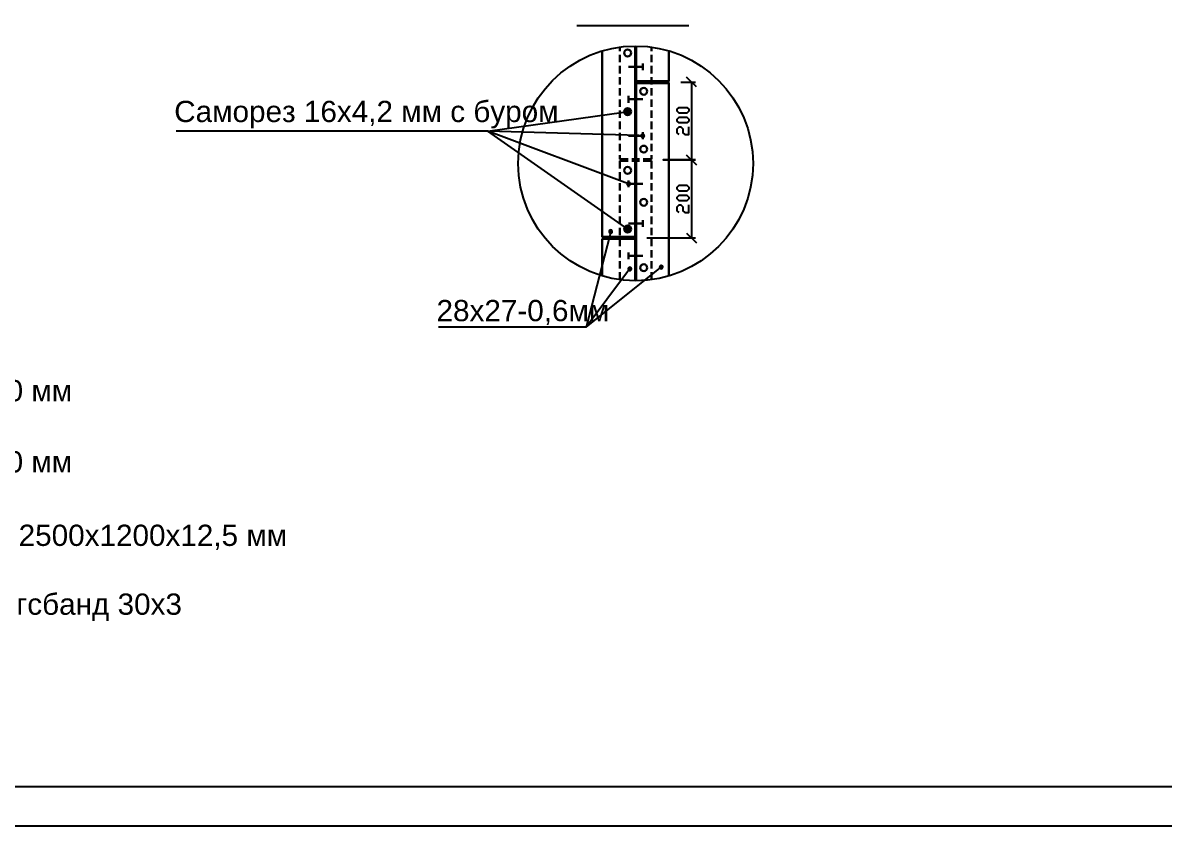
# Model space of a CAD drawing. Header units: millimetres. Extents: x 0 to 146, y 0 to 23.
# Drawn here: x 81.83 to 89.88, y 0.09 to 5.77 of the extents above; entities that cross this region are included whole.
import ezdxf

# ---------------------------------------------------------------- set-up
doc = ezdxf.new("R2010")
doc.units = ezdxf.units.MM
doc.layers.add('PDF _0', color=7, linetype='Continuous')
doc.layers.add('PDF _Текст', color=7, linetype='Continuous')
doc.styles.add('PDF GOST Common-Identity-H', font='arial.ttf')

msp = doc.modelspace()

# ---------------------------------------------------------------- linework, layer by layer
at = {"layer": 'PDF _0', "lineweight": 25}
for points in [[(75.1865, 23.4169), (108.171, 23.4169), (108.171, 0.0945), (75.1865, 0.0945)], [(76.2971, 23.1392), (107.8933, 23.1392), (107.8933, 0.3721), (76.2971, 0.3721)], [(86.5277, 5.1438), (86.5139, 5.1301), (86.4588, 5.1301), (86.4451, 5.1438), (86.4451, 5.1576), (86.4588, 5.1714), (86.5139, 5.1714), (86.5277, 5.1576)], [(86.5277, 5.075), (86.5139, 5.0612), (86.4588, 5.0612), (86.4451, 5.075), (86.4451, 5.0888), (86.4588, 5.1025), (86.5139, 5.1025), (86.5277, 5.0888)], [(86.5278, 4.5932), (86.514, 4.5795), (86.4589, 4.5795), (86.4452, 4.5932), (86.4452, 4.607), (86.4589, 4.6208), (86.514, 4.6208), (86.5278, 4.607)], [(86.5278, 4.5244), (86.514, 4.5107), (86.4589, 4.5107), (86.4452, 4.5244), (86.4452, 4.5382), (86.4589, 4.5519), (86.514, 4.5519), (86.5278, 4.5382)]]:
    msp.add_lwpolyline(points, close=True, dxfattribs=at)
for points in [[(85.7364, 5.75), (86.5275, 5.75)], [(86.4707, 5.3503), (86.5745, 5.3503)], [(86.5814, 5.3159), (86.5125, 5.3847)], [(86.5469, 5.3503), (86.5469, 4.7997)], [(86.189, 4.9712), (86.1752, 4.9716), (85.1088, 5.003), (86.0687, 5.1373), (86.0823, 5.1392)], [(86.0896, 4.6366), (86.0767, 4.6414), (85.1088, 5.003), (85.0813, 5.003), (82.9079, 5.003)], [(86.0847, 4.3198), (86.0734, 4.3276), (85.1088, 5.003)], [(86.4588, 4.9787), (86.4451, 4.9924), (86.4451, 5.02), (86.4588, 5.0337), (86.4726, 5.0337), (86.4864, 5.02), (86.4864, 4.9924), (86.5001, 4.9787), (86.5277, 4.9787), (86.5277, 5.0337)], [(86.5746, 4.7997), (86.3468, 4.7997), (86.5745, 4.7997)], [(86.5125, 4.8341), (86.5814, 4.7653)], [(86.5814, 4.7653), (86.5126, 4.8341)], [(86.547, 4.7997), (86.547, 4.2491)], [(86.4589, 4.4281), (86.4452, 4.4418), (86.4452, 4.4694), (86.4589, 4.4831), (86.4727, 4.4831), (86.4865, 4.4694), (86.4865, 4.4418), (86.5002, 4.4281), (86.5278, 4.4281), (86.5278, 4.4831)], [(86.5126, 4.2835), (86.5814, 4.2147)], [(86.2311, 4.2491), (86.5746, 4.2491)]]:
    msp.add_lwpolyline(points, dxfattribs=at)
at = {"layer": 'PDF _0', "color": 1, "lineweight": 30}
for points in [[(86.1486, 5.6046), (86.1486, 4.256), (85.9173, 4.256), (85.9173, 5.5705)], [(86.0412, 5.5971), (86.0412, 5.5689)], [(86.1568, 5.6046), (86.1568, 5.3572), (86.3881, 5.3572), (86.3881, 5.5704)], [(86.2642, 5.597), (86.2642, 5.5689)], [(86.0412, 5.5427), (86.0412, 5.4903)], [(86.2642, 5.5427), (86.2642, 5.4903)], [(86.0412, 5.464), (86.0412, 5.4116)], [(86.2642, 5.464), (86.2642, 5.4116)], [(86.0412, 5.3854), (86.0412, 5.3329)], [(86.3881, 3.9807), (86.3881, 5.3434), (86.1568, 5.3434), (86.1568, 3.9465)], [(86.2642, 5.3854), (86.2642, 5.3329)], [(86.0412, 5.3067), (86.0412, 5.2543)], [(86.2642, 5.3067), (86.2642, 5.2543)], [(86.0412, 5.228), (86.0412, 5.1756)], [(86.2642, 5.228), (86.2642, 5.1756)], [(86.0412, 5.1494), (86.0412, 5.0969)], [(86.2642, 5.1494), (86.2642, 5.0969)], [(86.0412, 5.0707), (86.0412, 5.0183)], [(86.2642, 5.0707), (86.2642, 5.0183)], [(86.0412, 4.992), (86.0412, 4.9396)], [(86.2642, 4.992), (86.2642, 4.9396)], [(86.0412, 4.9134), (86.0412, 4.8609)], [(86.2642, 4.9134), (86.2642, 4.8609)], [(86.0412, 4.8347), (86.0412, 4.8066), (86.1002, 4.8066)], [(86.1002, 4.7928), (86.0412, 4.7928), (86.0412, 4.7406)], [(86.1265, 4.8066), (86.1789, 4.8066)], [(86.1265, 4.7928), (86.1789, 4.7928)], [(86.2642, 4.8347), (86.2642, 4.8066), (86.2051, 4.8066)], [(86.2051, 4.7928), (86.2642, 4.7928), (86.2642, 4.7406)], [(86.0412, 4.7143), (86.0412, 4.6619)], [(86.2642, 4.7143), (86.2642, 4.6619)], [(86.0412, 4.6357), (86.0412, 4.5832)], [(86.2642, 4.6357), (86.2642, 4.5832)], [(86.0412, 4.557), (86.0412, 4.5046)], [(86.2642, 4.557), (86.2642, 4.5046)], [(86.0412, 4.4783), (86.0412, 4.4259)], [(86.2642, 4.4783), (86.2642, 4.4259)], [(86.0412, 4.3997), (86.0412, 4.3472)], [(86.2642, 4.3997), (86.2642, 4.3472)], [(86.0412, 4.321), (86.0412, 4.2686)], [(86.2642, 4.321), (86.2642, 4.2686)], [(85.9173, 3.9806), (85.9173, 4.2422), (86.1486, 4.2422), (86.1486, 3.9465)], [(86.0412, 4.2423), (86.0412, 4.1899)], [(86.2642, 4.2423), (86.2642, 4.1899)], [(86.0412, 4.1637), (86.0412, 4.1112)], [(86.2642, 4.1637), (86.2642, 4.1112)], [(86.0412, 4.085), (86.0412, 4.0326)], [(86.2642, 4.085), (86.2642, 4.0326)], [(86.0412, 4.0063), (86.0412, 3.9541)], [(86.2642, 4.0063), (86.2642, 3.9541)]]:
    msp.add_lwpolyline(points, dxfattribs=at)
at = {"layer": 'PDF _0', "lineweight": 30}
for points in [[(86.2028, 5.4817), (86.2028, 5.4333)], [(86.2028, 5.4575), (86.1025, 5.4575)], [(86.1025, 5.2043), (86.1025, 5.2528)], [(86.1025, 5.2286), (86.2028, 5.2286)], [(86.2028, 4.9708), (86.1025, 4.9708)], [(86.2028, 4.9951), (86.2028, 4.9466)], [(86.1025, 4.6075), (86.1025, 4.656)], [(86.1025, 4.6318), (86.2028, 4.6318)], [(86.2028, 4.3756), (86.2028, 4.3271)], [(86.2028, 4.3513), (86.1025, 4.3513)], [(86.1025, 4.0981), (86.1025, 4.1466)], [(86.1025, 4.1224), (86.2028, 4.1224)]]:
    msp.add_lwpolyline(points, dxfattribs=at)
at = {"layer": 'PDF _0', "lineweight": 0}
for points in [[(86.0825, 5.1439), (86.0823, 5.1392), (86.0959, 5.1411)], [(86.0823, 5.1392), (86.0838, 5.1346), (86.0959, 5.1411)], [(86.0843, 5.1484), (86.0825, 5.1439), (86.0959, 5.1411)], [(86.0838, 5.1346), (86.0867, 5.1308), (86.0959, 5.1411)], [(86.0875, 5.1519), (86.0843, 5.1484), (86.0959, 5.1411)], [(86.0867, 5.1308), (86.0908, 5.1283), (86.0959, 5.1411)], [(86.0917, 5.1542), (86.0875, 5.1519), (86.0959, 5.1411)], [(86.0908, 5.1283), (86.0955, 5.1273), (86.0959, 5.1411)], [(86.0964, 5.1548), (86.0917, 5.1542), (86.0959, 5.1411)], [(86.0955, 5.1273), (86.1002, 5.128), (86.0959, 5.1411)], [(86.1011, 5.1538), (86.0964, 5.1548), (86.0959, 5.1411)], [(86.1052, 5.1513), (86.1011, 5.1538), (86.0959, 5.1411)], [(86.1081, 5.1475), (86.1052, 5.1513), (86.0959, 5.1411)], [(86.1096, 5.143), (86.1081, 5.1475), (86.0959, 5.1411)], [(86.1094, 5.1382), (86.1096, 5.143), (86.0959, 5.1411)], [(86.1002, 5.128), (86.1044, 5.1302), (86.0959, 5.1411)], [(86.1044, 5.1302), (86.1076, 5.1338), (86.0959, 5.1411)], [(86.1076, 5.1338), (86.1094, 5.1382), (86.0959, 5.1411)], [(86.19, 4.9759), (86.189, 4.9712), (86.2028, 4.9708)], [(86.189, 4.9712), (86.1897, 4.9665), (86.2028, 4.9708)], [(86.1897, 4.9665), (86.192, 4.9623), (86.2028, 4.9708)], [(86.1925, 4.98), (86.19, 4.9759), (86.2028, 4.9708)], [(86.192, 4.9623), (86.1955, 4.9591), (86.2028, 4.9708)], [(86.1962, 4.9829), (86.1925, 4.98), (86.2028, 4.9708)], [(86.1955, 4.9591), (86.2, 4.9573), (86.2028, 4.9708)], [(86.2008, 4.9844), (86.1962, 4.9829), (86.2028, 4.9708)], [(86.2, 4.9573), (86.2048, 4.9572), (86.2028, 4.9708)], [(86.2056, 4.9843), (86.2008, 4.9844), (86.2028, 4.9708)], [(86.21, 4.9825), (86.2056, 4.9843), (86.2028, 4.9708)], [(86.2136, 4.9794), (86.21, 4.9825), (86.2028, 4.9708)], [(86.2158, 4.9751), (86.2136, 4.9794), (86.2028, 4.9708)], [(86.2165, 4.9704), (86.2158, 4.9751), (86.2028, 4.9708)], [(86.2048, 4.9572), (86.2093, 4.9587), (86.2028, 4.9708)], [(86.2093, 4.9587), (86.213, 4.9617), (86.2028, 4.9708)], [(86.213, 4.9617), (86.2156, 4.9657), (86.2028, 4.9708)], [(86.2156, 4.9657), (86.2165, 4.9704), (86.2028, 4.9708)], [(86.0896, 4.6366), (86.0888, 4.6319), (86.1025, 4.6318)], [(86.0888, 4.6319), (86.0896, 4.6272), (86.1025, 4.6318)], [(86.0921, 4.6407), (86.0896, 4.6366), (86.1025, 4.6318)], [(86.0896, 4.6272), (86.0919, 4.623), (86.1025, 4.6318)], [(86.0919, 4.623), (86.0955, 4.6199), (86.1025, 4.6318)], [(86.0957, 4.6438), (86.0921, 4.6407), (86.1025, 4.6318)], [(86.0955, 4.6199), (86.1, 4.6182), (86.1025, 4.6318)], [(86.1003, 4.6454), (86.0957, 4.6438), (86.1025, 4.6318)], [(86.1, 4.6182), (86.1048, 4.6182), (86.1025, 4.6318)], [(86.105, 4.6453), (86.1003, 4.6454), (86.1025, 4.6318)], [(86.1095, 4.6436), (86.105, 4.6453), (86.1025, 4.6318)], [(86.1131, 4.6405), (86.1095, 4.6436), (86.1025, 4.6318)], [(86.1155, 4.6364), (86.1131, 4.6405), (86.1025, 4.6318)], [(86.1163, 4.6317), (86.1155, 4.6364), (86.1025, 4.6318)], [(86.1048, 4.6182), (86.1093, 4.6198), (86.1025, 4.6318)], [(86.1093, 4.6198), (86.113, 4.6228), (86.1025, 4.6318)], [(86.113, 4.6228), (86.1154, 4.627), (86.1025, 4.6318)], [(86.1154, 4.627), (86.1163, 4.6317), (86.1025, 4.6318)], [(86.0826, 4.3154), (86.0822, 4.3107), (86.0959, 4.3119)], [(86.0822, 4.3107), (86.0835, 4.306), (86.0959, 4.3119)], [(86.0847, 4.3198), (86.0826, 4.3154), (86.0959, 4.3119)], [(86.0835, 4.306), (86.0862, 4.3021), (86.0959, 4.3119)], [(86.088, 4.3231), (86.0847, 4.3198), (86.0959, 4.3119)], [(86.0862, 4.3021), (86.0901, 4.2994), (86.0959, 4.3119)], [(86.0924, 4.3252), (86.088, 4.3231), (86.0959, 4.3119)], [(86.0901, 4.2994), (86.0947, 4.2981), (86.0959, 4.3119)], [(86.0971, 4.3256), (86.0924, 4.3252), (86.0959, 4.3119)], [(86.0947, 4.2981), (86.0995, 4.2986), (86.0959, 4.3119)], [(86.1018, 4.3243), (86.0971, 4.3256), (86.0959, 4.3119)], [(86.1057, 4.3216), (86.1018, 4.3243), (86.0959, 4.3119)], [(86.1084, 4.3177), (86.1057, 4.3216), (86.0959, 4.3119)], [(86.1097, 4.3131), (86.1084, 4.3177), (86.0959, 4.3119)], [(86.1092, 4.3083), (86.1097, 4.3131), (86.0959, 4.3119)], [(86.0995, 4.2986), (86.1038, 4.3006), (86.0959, 4.3119)], [(86.1038, 4.3006), (86.1072, 4.304), (86.0959, 4.3119)], [(86.1072, 4.304), (86.1092, 4.3083), (86.0959, 4.3119)]]:
    msp.add_lwpolyline(points, close=True, dxfattribs=at)
at = {"layer": 'PDF _0', "color": 1, "lineweight": 25}
for points in [[(85.9727, 4.2807), (85.9693, 4.2674), (85.8021, 3.619), (85.7745, 3.619), (84.7601, 3.619)], [(86.103, 4.0197), (86.0947, 4.0087), (85.8021, 3.619), (86.3113, 4.0262), (86.3221, 4.0348)]]:
    msp.add_lwpolyline(points, dxfattribs=at)
at = {"layer": 'PDF _0', "color": 1, "lineweight": 0}
for points in [[(85.9637, 4.2997), (85.9625, 4.2951), (85.9762, 4.294)], [(85.9625, 4.2951), (85.9629, 4.2903), (85.9762, 4.294)], [(85.9629, 4.2903), (85.965, 4.286), (85.9762, 4.294)], [(85.9664, 4.3036), (85.9637, 4.2997), (85.9762, 4.294)], [(85.965, 4.286), (85.9684, 4.2827), (85.9762, 4.294)], [(85.9702, 4.3064), (85.9664, 4.3036), (85.9762, 4.294)], [(85.9684, 4.2827), (85.9727, 4.2807), (85.9762, 4.294)], [(85.9749, 4.3077), (85.9702, 4.3064), (85.9762, 4.294)], [(85.9727, 4.2807), (85.9775, 4.2803), (85.9762, 4.294)], [(85.9796, 4.3073), (85.9749, 4.3077), (85.9762, 4.294)], [(85.984, 4.3054), (85.9796, 4.3073), (85.9762, 4.294)], [(85.9874, 4.302), (85.984, 4.3054), (85.9762, 4.294)], [(85.9894, 4.2977), (85.9874, 4.302), (85.9762, 4.294)], [(85.9899, 4.2929), (85.9894, 4.2977), (85.9762, 4.294)], [(85.9775, 4.2803), (85.9821, 4.2816), (85.9762, 4.294)], [(85.9821, 4.2816), (85.986, 4.2844), (85.9762, 4.294)], [(85.986, 4.2844), (85.9887, 4.2883), (85.9762, 4.294)], [(85.9887, 4.2883), (85.9899, 4.2929), (85.9762, 4.294)], [(86.099, 4.0369), (86.0976, 4.0323), (86.1113, 4.0307)], [(86.0976, 4.0323), (86.0979, 4.0276), (86.1113, 4.0307)], [(86.0979, 4.0276), (86.0997, 4.0232), (86.1113, 4.0307)], [(86.1019, 4.0407), (86.099, 4.0369), (86.1113, 4.0307)], [(86.0997, 4.0232), (86.103, 4.0197), (86.1113, 4.0307)], [(86.1059, 4.0433), (86.1019, 4.0407), (86.1113, 4.0307)], [(86.103, 4.0197), (86.1073, 4.0175), (86.1113, 4.0307)], [(86.1105, 4.0444), (86.1059, 4.0433), (86.1113, 4.0307)], [(86.1073, 4.0175), (86.112, 4.0169), (86.1113, 4.0307)], [(86.1153, 4.0439), (86.1105, 4.0444), (86.1113, 4.0307)], [(86.1195, 4.0417), (86.1153, 4.0439), (86.1113, 4.0307)], [(86.1228, 4.0382), (86.1195, 4.0417), (86.1113, 4.0307)], [(86.1247, 4.0338), (86.1228, 4.0382), (86.1113, 4.0307)], [(86.1249, 4.029), (86.1247, 4.0338), (86.1113, 4.0307)], [(86.112, 4.0169), (86.1167, 4.018), (86.1113, 4.0307)], [(86.1167, 4.018), (86.1207, 4.0206), (86.1113, 4.0307)], [(86.1207, 4.0206), (86.1235, 4.0245), (86.1113, 4.0307)], [(86.1235, 4.0245), (86.1249, 4.029), (86.1113, 4.0307)], [(86.32, 4.0484), (86.319, 4.0437), (86.3328, 4.0434)], [(86.319, 4.0437), (86.3198, 4.039), (86.3328, 4.0434)], [(86.3198, 4.039), (86.3221, 4.0348), (86.3328, 4.0434)], [(86.3225, 4.0525), (86.32, 4.0484), (86.3328, 4.0434)], [(86.3221, 4.0348), (86.3256, 4.0317), (86.3328, 4.0434)], [(86.3262, 4.0555), (86.3225, 4.0525), (86.3328, 4.0434)], [(86.3256, 4.0317), (86.3301, 4.0299), (86.3328, 4.0434)], [(86.3307, 4.057), (86.3262, 4.0555), (86.3328, 4.0434)], [(86.3301, 4.0299), (86.3349, 4.0298), (86.3328, 4.0434)], [(86.3355, 4.0569), (86.3307, 4.057), (86.3328, 4.0434)], [(86.34, 4.0552), (86.3355, 4.0569), (86.3328, 4.0434)], [(86.3436, 4.052), (86.34, 4.0552), (86.3328, 4.0434)], [(86.3459, 4.0478), (86.3436, 4.052), (86.3328, 4.0434)], [(86.3466, 4.0431), (86.3459, 4.0478), (86.3328, 4.0434)], [(86.3349, 4.0298), (86.3394, 4.0313), (86.3328, 4.0434)], [(86.3394, 4.0313), (86.3431, 4.0343), (86.3328, 4.0434)], [(86.3431, 4.0343), (86.3456, 4.0384), (86.3328, 4.0434)], [(86.3456, 4.0384), (86.3466, 4.0431), (86.3328, 4.0434)]]:
    msp.add_lwpolyline(points, close=True, dxfattribs=at)
at = {"layer": 'PDF _0', "lineweight": 25}
msp.add_circle((86.1526, 4.7756), 0.829, dxfattribs=at)
at = {"layer": 'PDF _0', "lineweight": 30}
for centre in [(86.0959, 5.5557), (86.2094, 5.285), (86.0959, 5.1411), (86.2094, 4.8766), (86.0959, 4.7265), (86.2094, 4.5009), (86.0959, 4.3119), (86.2094, 4.039)]:
    msp.add_circle(centre, 0.0242, dxfattribs=at)
at = {"layer": 'PDF _0', "lineweight": 25, "transparency": 33554559}
for points in [[(86.0825, 5.1439), (86.0823, 5.1392), (86.0959, 5.1411)], [(86.0823, 5.1392), (86.0838, 5.1346), (86.0959, 5.1411)], [(86.0843, 5.1484), (86.0825, 5.1439), (86.0959, 5.1411)], [(86.0838, 5.1346), (86.0867, 5.1308), (86.0959, 5.1411)], [(86.0875, 5.1519), (86.0843, 5.1484), (86.0959, 5.1411)], [(86.0867, 5.1308), (86.0908, 5.1283), (86.0959, 5.1411)], [(86.0917, 5.1542), (86.0875, 5.1519), (86.0959, 5.1411)], [(86.0908, 5.1283), (86.0955, 5.1273), (86.0959, 5.1411)], [(86.0964, 5.1548), (86.0917, 5.1542), (86.0959, 5.1411)], [(86.0955, 5.1273), (86.1002, 5.128), (86.0959, 5.1411)], [(86.1011, 5.1538), (86.0964, 5.1548), (86.0959, 5.1411)], [(86.1052, 5.1513), (86.1011, 5.1538), (86.0959, 5.1411)], [(86.1081, 5.1475), (86.1052, 5.1513), (86.0959, 5.1411)], [(86.1096, 5.143), (86.1081, 5.1475), (86.0959, 5.1411)], [(86.1094, 5.1382), (86.1096, 5.143), (86.0959, 5.1411)], [(86.1002, 5.128), (86.1044, 5.1302), (86.0959, 5.1411)], [(86.1044, 5.1302), (86.1076, 5.1338), (86.0959, 5.1411)], [(86.1076, 5.1338), (86.1094, 5.1382), (86.0959, 5.1411)], [(86.19, 4.9759), (86.189, 4.9712), (86.2028, 4.9708)], [(86.189, 4.9712), (86.1897, 4.9665), (86.2028, 4.9708)], [(86.1897, 4.9665), (86.192, 4.9623), (86.2028, 4.9708)], [(86.1925, 4.98), (86.19, 4.9759), (86.2028, 4.9708)], [(86.192, 4.9623), (86.1955, 4.9591), (86.2028, 4.9708)], [(86.1962, 4.9829), (86.1925, 4.98), (86.2028, 4.9708)], [(86.1955, 4.9591), (86.2, 4.9573), (86.2028, 4.9708)], [(86.2008, 4.9844), (86.1962, 4.9829), (86.2028, 4.9708)], [(86.2, 4.9573), (86.2048, 4.9572), (86.2028, 4.9708)], [(86.2056, 4.9843), (86.2008, 4.9844), (86.2028, 4.9708)], [(86.21, 4.9825), (86.2056, 4.9843), (86.2028, 4.9708)], [(86.2136, 4.9794), (86.21, 4.9825), (86.2028, 4.9708)], [(86.2158, 4.9751), (86.2136, 4.9794), (86.2028, 4.9708)], [(86.2165, 4.9704), (86.2158, 4.9751), (86.2028, 4.9708)], [(86.2048, 4.9572), (86.2093, 4.9587), (86.2028, 4.9708)], [(86.2093, 4.9587), (86.213, 4.9617), (86.2028, 4.9708)], [(86.213, 4.9617), (86.2156, 4.9657), (86.2028, 4.9708)], [(86.2156, 4.9657), (86.2165, 4.9704), (86.2028, 4.9708)], [(86.0896, 4.6366), (86.0888, 4.6319), (86.1025, 4.6318)], [(86.0888, 4.6319), (86.0896, 4.6272), (86.1025, 4.6318)], [(86.0921, 4.6407), (86.0896, 4.6366), (86.1025, 4.6318)], [(86.0896, 4.6272), (86.0919, 4.623), (86.1025, 4.6318)], [(86.0919, 4.623), (86.0955, 4.6199), (86.1025, 4.6318)], [(86.0957, 4.6438), (86.0921, 4.6407), (86.1025, 4.6318)], [(86.0955, 4.6199), (86.1, 4.6182), (86.1025, 4.6318)], [(86.1003, 4.6454), (86.0957, 4.6438), (86.1025, 4.6318)], [(86.1, 4.6182), (86.1048, 4.6182), (86.1025, 4.6318)], [(86.105, 4.6453), (86.1003, 4.6454), (86.1025, 4.6318)], [(86.1095, 4.6436), (86.105, 4.6453), (86.1025, 4.6318)], [(86.1131, 4.6405), (86.1095, 4.6436), (86.1025, 4.6318)], [(86.1155, 4.6364), (86.1131, 4.6405), (86.1025, 4.6318)], [(86.1163, 4.6317), (86.1155, 4.6364), (86.1025, 4.6318)], [(86.1048, 4.6182), (86.1093, 4.6198), (86.1025, 4.6318)], [(86.1093, 4.6198), (86.113, 4.6228), (86.1025, 4.6318)], [(86.113, 4.6228), (86.1154, 4.627), (86.1025, 4.6318)], [(86.1154, 4.627), (86.1163, 4.6317), (86.1025, 4.6318)], [(86.0826, 4.3154), (86.0822, 4.3107), (86.0959, 4.3119)], [(86.0822, 4.3107), (86.0835, 4.306), (86.0959, 4.3119)], [(86.0847, 4.3198), (86.0826, 4.3154), (86.0959, 4.3119)], [(86.0835, 4.306), (86.0862, 4.3021), (86.0959, 4.3119)], [(86.088, 4.3231), (86.0847, 4.3198), (86.0959, 4.3119)], [(86.0862, 4.3021), (86.0901, 4.2994), (86.0959, 4.3119)], [(86.0924, 4.3252), (86.088, 4.3231), (86.0959, 4.3119)], [(86.0901, 4.2994), (86.0947, 4.2981), (86.0959, 4.3119)], [(86.0971, 4.3256), (86.0924, 4.3252), (86.0959, 4.3119)], [(86.0947, 4.2981), (86.0995, 4.2986), (86.0959, 4.3119)], [(86.1018, 4.3243), (86.0971, 4.3256), (86.0959, 4.3119)], [(86.1057, 4.3216), (86.1018, 4.3243), (86.0959, 4.3119)], [(86.1084, 4.3177), (86.1057, 4.3216), (86.0959, 4.3119)], [(86.1097, 4.3131), (86.1084, 4.3177), (86.0959, 4.3119)], [(86.1092, 4.3083), (86.1097, 4.3131), (86.0959, 4.3119)], [(86.0995, 4.2986), (86.1038, 4.3006), (86.0959, 4.3119)], [(86.1038, 4.3006), (86.1072, 4.304), (86.0959, 4.3119)], [(86.1072, 4.304), (86.1092, 4.3083), (86.0959, 4.3119)]]:
    msp.add_solid(points, dxfattribs=at)
at = {"layer": 'PDF _0', "color": 1, "lineweight": 25, "transparency": 33554559}
for points in [[(85.9637, 4.2997), (85.9625, 4.2951), (85.9762, 4.294)], [(85.9625, 4.2951), (85.9629, 4.2903), (85.9762, 4.294)], [(85.9629, 4.2903), (85.965, 4.286), (85.9762, 4.294)], [(85.9664, 4.3036), (85.9637, 4.2997), (85.9762, 4.294)], [(85.965, 4.286), (85.9684, 4.2827), (85.9762, 4.294)], [(85.9702, 4.3064), (85.9664, 4.3036), (85.9762, 4.294)], [(85.9684, 4.2827), (85.9727, 4.2807), (85.9762, 4.294)], [(85.9749, 4.3077), (85.9702, 4.3064), (85.9762, 4.294)], [(85.9727, 4.2807), (85.9775, 4.2803), (85.9762, 4.294)], [(85.9796, 4.3073), (85.9749, 4.3077), (85.9762, 4.294)], [(85.984, 4.3054), (85.9796, 4.3073), (85.9762, 4.294)], [(85.9874, 4.302), (85.984, 4.3054), (85.9762, 4.294)], [(85.9894, 4.2977), (85.9874, 4.302), (85.9762, 4.294)], [(85.9899, 4.2929), (85.9894, 4.2977), (85.9762, 4.294)], [(85.9775, 4.2803), (85.9821, 4.2816), (85.9762, 4.294)], [(85.9821, 4.2816), (85.986, 4.2844), (85.9762, 4.294)], [(85.986, 4.2844), (85.9887, 4.2883), (85.9762, 4.294)], [(85.9887, 4.2883), (85.9899, 4.2929), (85.9762, 4.294)], [(86.099, 4.0369), (86.0976, 4.0323), (86.1113, 4.0307)], [(86.0976, 4.0323), (86.0979, 4.0276), (86.1113, 4.0307)], [(86.0979, 4.0276), (86.0997, 4.0232), (86.1113, 4.0307)], [(86.1019, 4.0407), (86.099, 4.0369), (86.1113, 4.0307)], [(86.0997, 4.0232), (86.103, 4.0197), (86.1113, 4.0307)], [(86.1059, 4.0433), (86.1019, 4.0407), (86.1113, 4.0307)], [(86.103, 4.0197), (86.1073, 4.0175), (86.1113, 4.0307)], [(86.1105, 4.0444), (86.1059, 4.0433), (86.1113, 4.0307)], [(86.1073, 4.0175), (86.112, 4.0169), (86.1113, 4.0307)], [(86.1153, 4.0439), (86.1105, 4.0444), (86.1113, 4.0307)], [(86.1195, 4.0417), (86.1153, 4.0439), (86.1113, 4.0307)], [(86.1228, 4.0382), (86.1195, 4.0417), (86.1113, 4.0307)], [(86.1247, 4.0338), (86.1228, 4.0382), (86.1113, 4.0307)], [(86.1249, 4.029), (86.1247, 4.0338), (86.1113, 4.0307)], [(86.112, 4.0169), (86.1167, 4.018), (86.1113, 4.0307)], [(86.1167, 4.018), (86.1207, 4.0206), (86.1113, 4.0307)], [(86.1207, 4.0206), (86.1235, 4.0245), (86.1113, 4.0307)], [(86.1235, 4.0245), (86.1249, 4.029), (86.1113, 4.0307)], [(86.32, 4.0484), (86.319, 4.0437), (86.3328, 4.0434)], [(86.319, 4.0437), (86.3198, 4.039), (86.3328, 4.0434)], [(86.3198, 4.039), (86.3221, 4.0348), (86.3328, 4.0434)], [(86.3225, 4.0525), (86.32, 4.0484), (86.3328, 4.0434)], [(86.3221, 4.0348), (86.3256, 4.0317), (86.3328, 4.0434)], [(86.3262, 4.0555), (86.3225, 4.0525), (86.3328, 4.0434)], [(86.3256, 4.0317), (86.3301, 4.0299), (86.3328, 4.0434)], [(86.3307, 4.057), (86.3262, 4.0555), (86.3328, 4.0434)], [(86.3301, 4.0299), (86.3349, 4.0298), (86.3328, 4.0434)], [(86.3355, 4.0569), (86.3307, 4.057), (86.3328, 4.0434)], [(86.34, 4.0552), (86.3355, 4.0569), (86.3328, 4.0434)], [(86.3436, 4.052), (86.34, 4.0552), (86.3328, 4.0434)], [(86.3459, 4.0478), (86.3436, 4.052), (86.3328, 4.0434)], [(86.3466, 4.0431), (86.3459, 4.0478), (86.3328, 4.0434)], [(86.3349, 4.0298), (86.3394, 4.0313), (86.3328, 4.0434)], [(86.3394, 4.0313), (86.3431, 4.0343), (86.3328, 4.0434)], [(86.3431, 4.0343), (86.3456, 4.0384), (86.3328, 4.0434)], [(86.3456, 4.0384), (86.3466, 4.0431), (86.3328, 4.0434)]]:
    msp.add_solid(points, dxfattribs=at)

# ---------------------------------------------------------------- texts
at = {"layer": 'PDF _Текст', "char_height": 0.15, "attachment_point": 4, "style": 'PDF GOST Common-Identity-H'}
for s, insert in [('Саморез 16x4,2 мм с буром', (82.8942, 5.12)), ('‐ Профиль металлический 27х28, 0,60 мм', (78.0925, 3.1479)), ('‐ Профиль металлический 60х27, 0,50 мм', (78.0925, 2.6453)), ('‐ Гипсоволокнистый лист (ГВЛ) Knauf 2500х1200х12,5 мм', (78.0925, 2.1264)), ('‐ Лента уплотнительная Knauf Дихтунгсбанд 30х3', (78.0925, 1.6401))]:
    msp.add_mtext(s, dxfattribs=dict(at, insert=insert))
at = {"layer": 'PDF _Текст', "color": 1, "insert": (84.7465, 3.7222), "char_height": 0.15, "attachment_point": 4, "style": 'PDF GOST Common-Identity-H'}
msp.add_mtext('28х27‐0,6мм', dxfattribs=at)

doc.saveas('drawing.dxf')
